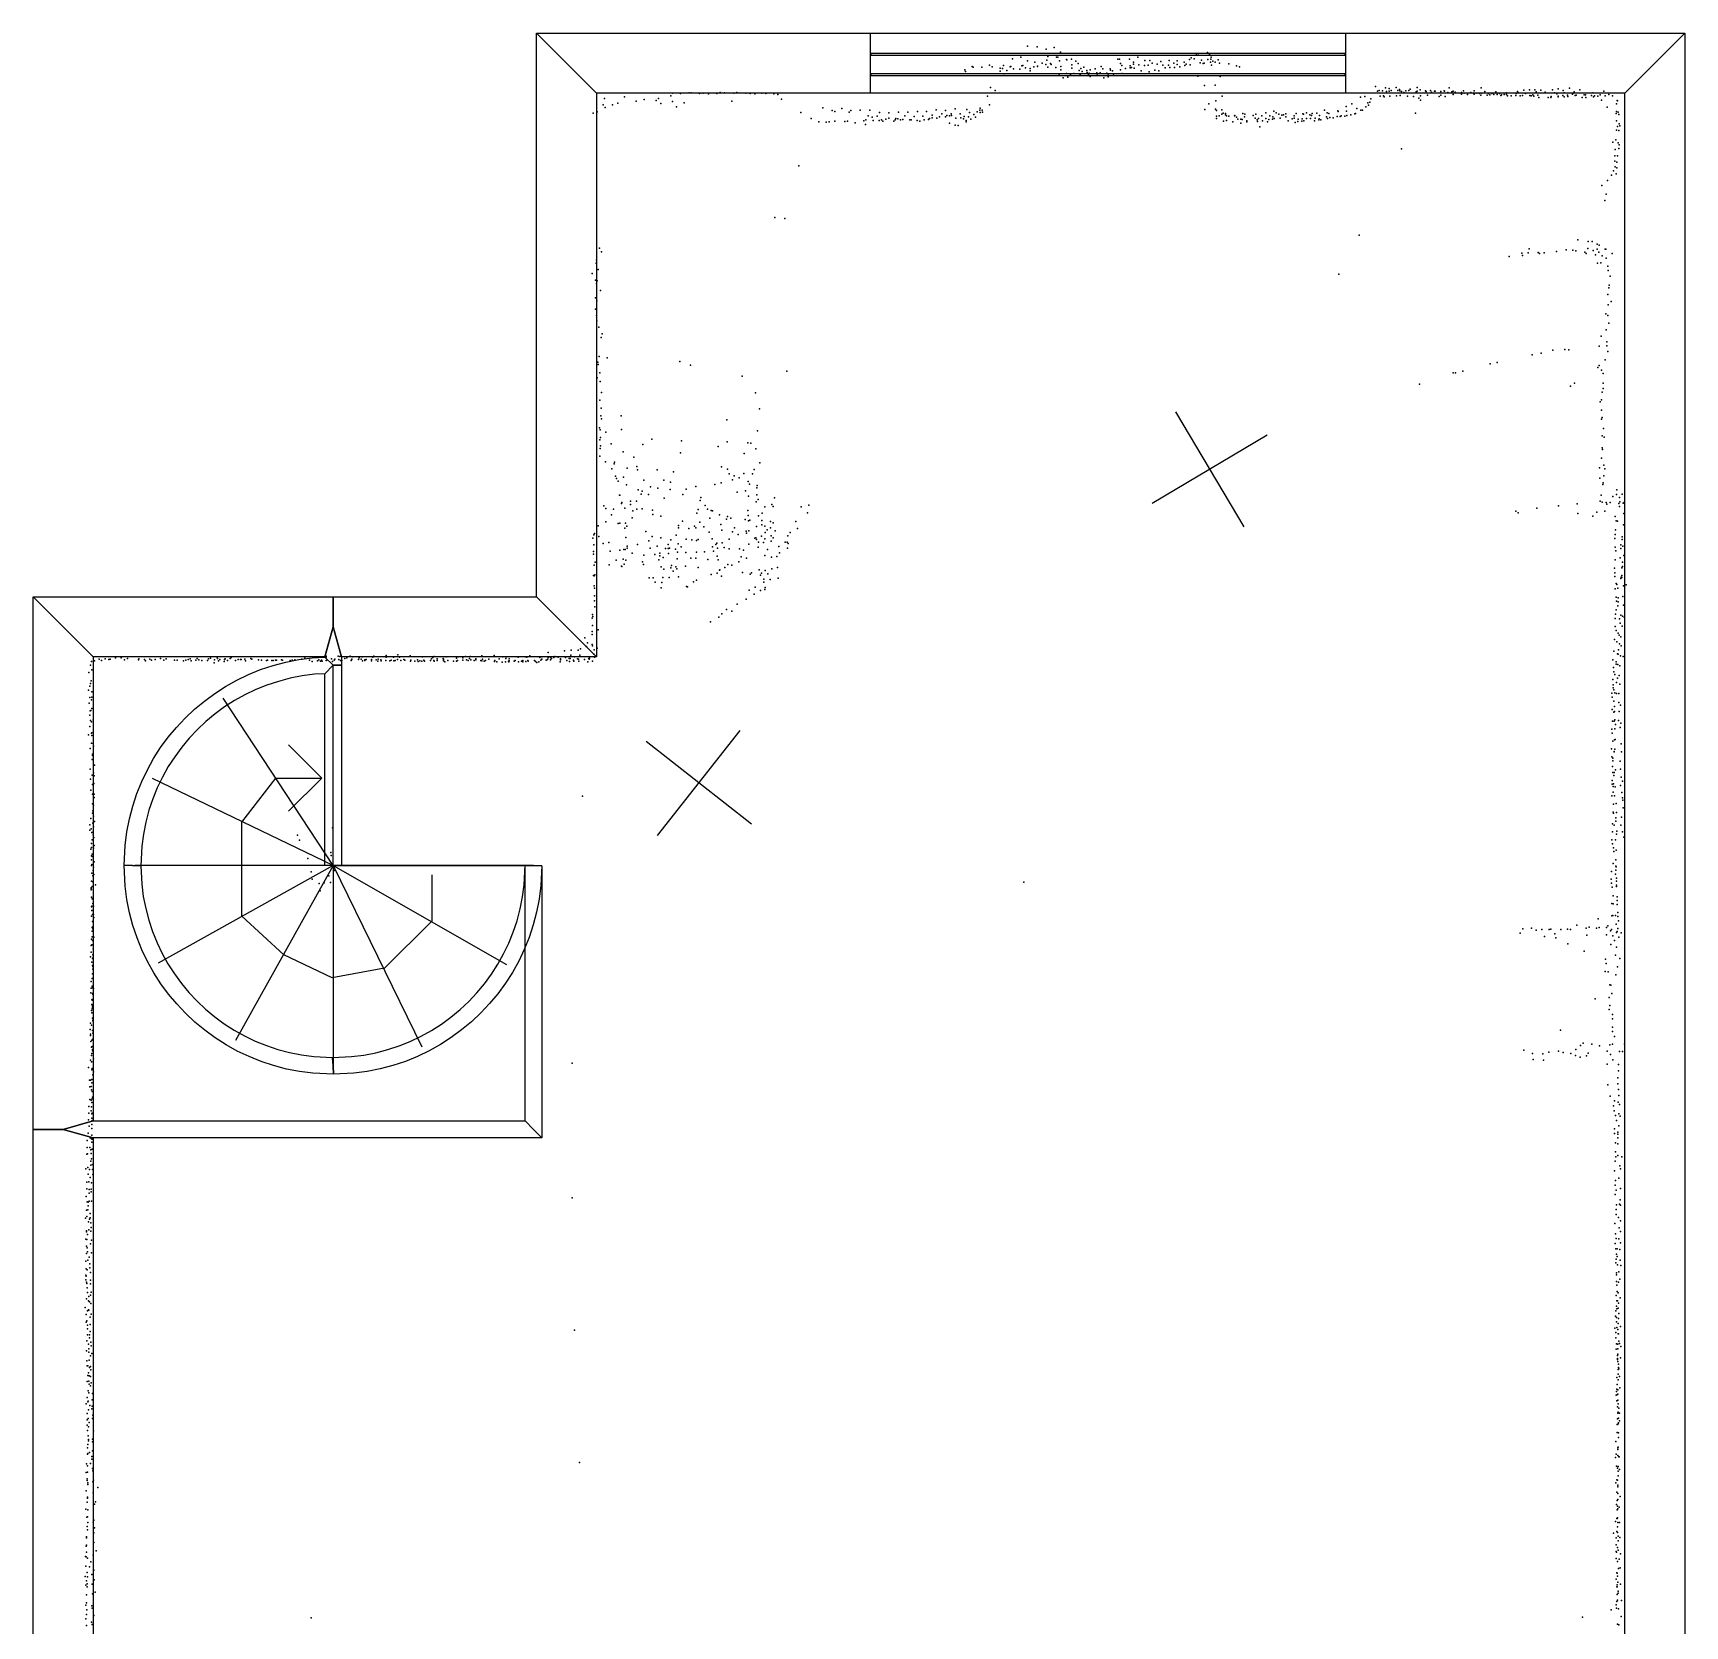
# Model space of a CAD drawing. Header units: millimetres. Extents: x 2474 to 15491, y -22850 to -4865.
# Drawn here: x 6874 to 11812, y -9627 to -4865 of the extents above; entities that cross this region are included whole.
import ezdxf

# ---------------------------------------------------------------- set-up
doc = ezdxf.new("R2010")
doc.units = ezdxf.units.MM
for name, color, linetype in [('P', 9, 'Continuous'), ('PANOS', 10, 'Continuous'), ('ROOMS', 1, 'Continuous'), ('STRUCTS', 4, 'Continuous'), ('WALLS', 3, 'Continuous'), ('WINDOWS', 6, 'Continuous')]:
    doc.layers.add(name, color=color, linetype=linetype)

# ---------------------------------------------------------------- blocks, each defined once
blk = doc.blocks.new('1-Standard_48')
for points in [[(-590, 42.9766), (589.999, 42.9766), (589.999, 32.9766), (-590, 32.9766), (-590, 42.9766)], [(-590.014, -44.0958), (589.985, -44.0958), (589.985, -54.0958), (-590.014, -54.0958), (-590.014, -44.0958)]]:
    blk.add_lwpolyline(points)

msp = doc.modelspace()

# ---------------------------------------------------------------- linework, layer by layer
at = {"layer": 'P'}
for p in [(9827, -4937), (9847, -4905), (9876, -4907), (9903, -4914), (9908, -4935), (9927, -4909), (9934, -4937), (9938, -4937), (9946, -4922), (10177, -4937), (10352, -4929), (10358, -4931), (10385, -4923), (10391, -4929), (10396, -4937), (9660, -4975), (9662, -4980), (9681, -4965), (9684, -4967), (9710, -4967), (9733, -4961), (9741, -4966), (9765, -4970), (9765, -4979), (9772, -4971), (9775, -4962), (9777, -4987), (9785, -4977), (9795, -4966), (9797, -4965), (9802, -4942), (9805, -4972), (9824, -4973), (9830, -4963), (9833, -4962), (9841, -4969), (9847, -4948), (9855, -4971), (9855, -4978), (9866, -4966), (9869, -4952), (9877, -4964), (9877, -4965), (9891, -4955), (9902, -4959), (9905, -4946), (9908, -4967), (9916, -4956), (9918, -4959), (9932, -4968), (9943, -4948), (9947, -4965), (9947, -4975), (9963, -4944), (9963, -4986), (9964, -4945), (9978, -4943), (9979, -4960), (9979, -4970), (9985, -4986), (9991, -4949), (9998, -4956), (10001, -4977), (10006, -4971), (10010, -4980), (10015, -4967), (10024, -4977), (10025, -4983), (10031, -4985), (10034, -4975), (10049, -4972), (10054, -4984), (10064, -4984), (10067, -4965), (10072, -4972), (10084, -4985), (10094, -4972), (10095, -4976), (10101, -4978), (10117, -4943), (10122, -4943), (10125, -4956), (10125, -4975), (10129, -4962), (10130, -4986), (10140, -4971), (10152, -4943), (10154, -4963), (10154, -4969), (10158, -4968), (10164, -4952), (10164, -4958), (10166, -4970), (10180, -4960), (10187, -4978), (10197, -4962), (10198, -4947), (10208, -4961), (10211, -4981), (10213, -4947), (10220, -4955), (10228, -4976), (10235, -4958), (10240, -4978), (10245, -4950), (10251, -4961), (10258, -4969), (10268, -4961), (10270, -4947), (10272, -4968), (10284, -4955), (10286, -4968), (10294, -4948), (10294, -4959), (10302, -4966), (10315, -4952), (10317, -4962), (10321, -4958), (10331, -4944), (10333, -4960), (10336, -4939), (10345, -4942), (10363, -4954), (10367, -4946), (10372, -4956), (10375, -4955), (10386, -4944), (10394, -4952), (10395, -4943), (10397, -4961), (10401, -4949), (10408, -4952), (10417, -4945), (10421, -4955), (10449, -4957), (10472, -4963), (10481, -4966), (9736, -5028), (9942, -4988), (9954, -4999), (9967, -4997), (9975, -4989), (10004, -4989), (10029, -4990), (10034, -4995), (10055, -4988), (10075, -4999), (10088, -4991), (10088, -4996), (10104, -4991), (10104, -4992), (10356, -4994), (10376, -5022), (10408, -5021), (10423, -4995), (10887, -5025), (10917, -5029), (10928, -5031), (10949, -5028), (10959, -5034), (10991, -5033), (11012, -5028), (11021, -5035), (11107, -5029), (11203, -5029), (11331, -5036), (11348, -5035), (11364, -5035), (11381, -5036), (11416, -5035), (11433, -5032), (11467, -5030), (11498, -5035), (8578, -5080), (8582, -5061), (8606, -5080), (8622, -5075), (8642, -5056), (8677, -5069), (8701, -5064), (8737, -5067), (8744, -5061), (8751, -5076), (8781, -5053), (8786, -5045), (8786, -5070), (8798, -5086), (8810, -5046), (8821, -5074), (8836, -5044), (8841, -5044), (8866, -5046), (8877, -5045), (8893, -5047), (8918, -5046), (8928, -5043), (8941, -5044), (8963, -5069), (8969, -5045), (8978, -5043), (9005, -5045), (9018, -5046), (9032, -5047), (9053, -5045), (9065, -5046), (9089, -5047), (9101, -5049), (9112, -5063), (9727, -5054), (9733, -5080), (9750, -5037), (10389, -5077), (10410, -5068), (10429, -5054), (10800, -5085), (10816, -5077), (10842, -5057), (10855, -5055), (10858, -5086), (10864, -5074), (10866, -5081), (10870, -5072), (10873, -5062), (10893, -5039), (10898, -5037), (10901, -5054), (10908, -5038), (10911, -5053), (10913, -5056), (10920, -5040), (10928, -5039), (10930, -5054), (10934, -5037), (10950, -5053), (10954, -5037), (10960, -5038), (10961, -5052), (10965, -5040), (10972, -5043), (10978, -5038), (10983, -5054), (10987, -5037), (11001, -5055), (11009, -5041), (11012, -5039), (11017, -5060), (11022, -5053), (11022, -5066), (11037, -5038), (11039, -5040), (11043, -5051), (11052, -5037), (11055, -5042), (11064, -5039), (11066, -5039), (11078, -5055), (11083, -5040), (11083, -5051), (11092, -5038), (11093, -5039), (11095, -5055), (11103, -5043), (11115, -5041), (11119, -5039), (11119, -5049), (11125, -5042), (11144, -5043), (11144, -5045), (11144, -5048), (11150, -5038), (11152, -5045), (11162, -5049), (11172, -5043), (11181, -5047), (11182, -5038), (11182, -5048), (11190, -5045), (11198, -5046), (11202, -5051), (11205, -5045), (11214, -5040), (11221, -5051), (11225, -5046), (11229, -5050), (11235, -5046), (11241, -5049), (11247, -5041), (11251, -5049), (11258, -5046), (11262, -5052), (11264, -5050), (11272, -5049), (11278, -5044), (11279, -5049), (11282, -5053), (11293, -5053), (11307, -5052), (11308, -5046), (11312, -5040), (11315, -5044), (11320, -5053), (11327, -5052), (11336, -5046), (11349, -5052), (11353, -5053), (11358, -5050), (11361, -5054), (11367, -5041), (11372, -5051), (11375, -5058), (11394, -5042), (11403, -5058), (11411, -5058), (11412, -5055), (11422, -5044), (11429, -5047), (11433, -5054), (11433, -5056), (11447, -5052), (11448, -5037), (11451, -5044), (11451, -5056), (11461, -5051), (11462, -5055), (11476, -5048), (11478, -5045), (11481, -5041), (11484, -5052), (11487, -5051), (11505, -5058), (11511, -5050), (11515, -5050), (11516, -5058), (11533, -5052), (11537, -5044), (11539, -5056), (11542, -5053), (11552, -5054), (11559, -5050), (11563, -5066), (11570, -5039), (11574, -5053), (11585, -5049), (11596, -5053), (11608, -5077), (11610, -5067), (11611, -5068), (8549, -5105), (8560, -5101), (8584, -5088), (9169, -5103), (9200, -5121), (9223, -5131), (9235, -5089), (9245, -5132), (9254, -5131), (9263, -5097), (9271, -5100), (9271, -5129), (9292, -5091), (9301, -5130), (9309, -5129), (9314, -5102), (9319, -5097), (9332, -5134), (9347, -5096), (9358, -5128), (9364, -5125), (9371, -5113), (9376, -5096), (9383, -5117), (9386, -5127), (9398, -5114), (9403, -5127), (9404, -5103), (9410, -5125), (9414, -5129), (9423, -5123), (9432, -5104), (9432, -5120), (9447, -5129), (9451, -5125), (9453, -5121), (9459, -5122), (9461, -5102), (9467, -5125), (9474, -5124), (9480, -5113), (9489, -5102), (9495, -5125), (9499, -5125), (9508, -5115), (9517, -5127), (9518, -5100), (9525, -5129), (9534, -5114), (9538, -5125), (9545, -5100), (9551, -5124), (9554, -5121), (9562, -5111), (9562, -5119), (9574, -5095), (9576, -5120), (9584, -5116), (9591, -5107), (9602, -5097), (9602, -5116), (9602, -5116), (9606, -5112), (9614, -5113), (9614, -5135), (9619, -5107), (9620, -5112), (9631, -5092), (9633, -5120), (9646, -5107), (9648, -5119), (9656, -5122), (9658, -5115), (9664, -5127), (9664, -5131), (9666, -5094), (9671, -5116), (9674, -5103), (9678, -5123), (9686, -5109), (9691, -5117), (9696, -5101), (9704, -5096), (9705, -5090), (9705, -5103), (9711, -5096), (9712, -5102), (10377, -5094), (10409, -5093), (10412, -5097), (10412, -5114), (10412, -5121), (10420, -5113), (10428, -5095), (10428, -5108), (10432, -5105), (10433, -5129), (10439, -5106), (10439, -5110), (10442, -5113), (10442, -5127), (10449, -5114), (10461, -5131), (10466, -5113), (10467, -5112), (10472, -5117), (10476, -5123), (10485, -5123), (10485, -5135), (10489, -5124), (10491, -5106), (10496, -5116), (10497, -5108), (10503, -5128), (10503, -5131), (10522, -5112), (10527, -5120), (10529, -5108), (10533, -5125), (10534, -5130), (10537, -5121), (10547, -5113), (10549, -5128), (10559, -5104), (10559, -5121), (10564, -5131), (10568, -5124), (10571, -5113), (10579, -5123), (10580, -5116), (10583, -5099), (10584, -5121), (10590, -5104), (10598, -5108), (10602, -5120), (10607, -5111), (10612, -5110), (10619, -5107), (10619, -5116), (10626, -5128), (10638, -5122), (10644, -5113), (10644, -5120), (10647, -5133), (10650, -5106), (10655, -5130), (10656, -5123), (10667, -5129), (10668, -5122), (10670, -5107), (10672, -5108), (10673, -5128), (10681, -5104), (10681, -5121), (10691, -5110), (10693, -5121), (10696, -5112), (10698, -5106), (10705, -5128), (10707, -5120), (10712, -5105), (10718, -5125), (10719, -5122), (10720, -5112), (10724, -5125), (10735, -5096), (10741, -5116), (10743, -5104), (10744, -5121), (10748, -5106), (10751, -5118), (10761, -5119), (10773, -5115), (10775, -5098), (10776, -5100), (10782, -5115), (10785, -5113), (10796, -5114), (10801, -5099), (10802, -5112), (10802, -5112), (10813, -5110), (10825, -5107), (10827, -5106), (10831, -5091), (10843, -5096), (10848, -5096), (11007, -5105), (11580, -5087), (11607, -5106), (11608, -5100), (11608, -5128), (11613, -5102), (11615, -5109), (9363, -5139), (9631, -5141), (9640, -5142), (10541, -5146), (11606, -5185), (11608, -5156), (11611, -5145), (11615, -5157), (11616, -5137), (11618, -5143), (10965, -5211), (11597, -5192), (11603, -5232), (11604, -5213), (11611, -5232), (11613, -5194), (11615, -5210), (11616, -5199), (9163, -5262), (11599, -5277), (11603, -5248), (11604, -5265), (11609, -5251), (11609, -5268), (11564, -5321), (11581, -5306), (11593, -5290), (11607, -5286), (11573, -5366), (11577, -5347), (9092, -5417), (9121, -5420), (10838, -5470), (8567, -5508), (8573, -5519), (11325, -5523), (11327, -5530), (11344, -5522), (11347, -5510), (11373, -5521), (11377, -5524), (11391, -5522), (11428, -5518), (11457, -5513), (11477, -5514), (11486, -5516), (11492, -5483), (11513, -5520), (11517, -5524), (11522, -5509), (11523, -5488), (11535, -5488), (11538, -5515), (11545, -5528), (11550, -5496), (11550, -5511), (11555, -5520), (11556, -5499), (11574, -5511), (11576, -5511), (11595, -5524), (8557, -5553), (8558, -5544), (8563, -5572), (11287, -5533), (11551, -5553), (11561, -5552), (11565, -5531), (11577, -5538), (11582, -5562), (11583, -5575), (8546, -5584), (8556, -5604), (8558, -5614), (8560, -5606), (10778, -5586), (11585, -5627), (11586, -5619), (11589, -5592), (8556, -5657), (8559, -5666), (8570, -5635), (11582, -5647), (11583, -5678), (11592, -5668), (8556, -5691), (8558, -5710), (8559, -5726), (11576, -5705), (11582, -5710), (8565, -5745), (8572, -5775), (8575, -5764), (11562, -5771), (11577, -5753), (11585, -5733), (11356, -5827), (11382, -5822), (11417, -5813), (11453, -5811), (11465, -5812), (11556, -5801), (11579, -5788), (11579, -5800), (11582, -5817), (8562, -5849), (8563, -5856), (8566, -5832), (8590, -5836), (8808, -5847), (8839, -5858), (9127, -5876), (11148, -5876), (11230, -5854), (11251, -5850), (11552, -5865), (11556, -5859), (11563, -5873), (11574, -5842), (8560, -5896), (8568, -5881), (8569, -5907), (8994, -5891), (11019, -5915), (11119, -5881), (11126, -5881), (11470, -5921), (11482, -5912), (11568, -5883), (11568, -5912), (8568, -5963), (8573, -5940), (9034, -5941), (11559, -5968), (11563, -5962), (11565, -5939), (11568, -5928), (8571, -6010), (8572, -5987), (8573, -6019), (8632, -6010), (8948, -6022), (9046, -5989), (11563, -5993), (11563, -6020), (11565, -6015), (8567, -6045), (8569, -6051), (8586, -6058), (8633, -6050), (9040, -6054), (11565, -6069), (11569, -6047), (11571, -6073), (8568, -6081), (8569, -6107), (8570, -6074), (8570, -6099), (8602, -6093), (8638, -6117), (8697, -6095), (8724, -6079), (8810, -6120), (8813, -6084), (8922, -6101), (8949, -6087), (9000, -6122), (9011, -6090), (9020, -6091), (9035, -6108), (11565, -6105), (11566, -6110), (8568, -6130), (8585, -6147), (8604, -6168), (8611, -6153), (8612, -6148), (8650, -6166), (8670, -6133), (8679, -6161), (8681, -6171), (8740, -6171), (8932, -6162), (8950, -6169), (9030, -6170), (9047, -6150), (11557, -6165), (11563, -6136), (11570, -6157), (11573, -6168), (8615, -6190), (8618, -6197), (8623, -6205), (8639, -6193), (8648, -6216), (8700, -6202), (8720, -6222), (8760, -6202), (8780, -6208), (8789, -6177), (8855, -6221), (8912, -6215), (8931, -6210), (8955, -6183), (8965, -6201), (8970, -6189), (8985, -6195), (8999, -6182), (9012, -6206), (9016, -6214), (9025, -6183), (9039, -6218), (11558, -6196), (11567, -6215), (11568, -6210), (11570, -6189), (8627, -6247), (8628, -6247), (8634, -6269), (8660, -6265), (8678, -6265), (8683, -6231), (8692, -6244), (8695, -6235), (8714, -6245), (8742, -6226), (8761, -6256), (8779, -6230), (8817, -6245), (8827, -6229), (8868, -6263), (8870, -6254), (8979, -6238), (9004, -6234), (9013, -6250), (9036, -6267), (9038, -6225), (9038, -6246), (9042, -6260), (9091, -6255), (11559, -6265), (11562, -6247), (11565, -6268), (11577, -6269), (11589, -6269), (11597, -6251), (11608, -6245), (11609, -6231), (11617, -6254), (11618, -6267), (11625, -6244), (11628, -6271), (11631, -6269), (8580, -6279), (8586, -6287), (8603, -6306), (8609, -6289), (8633, -6272), (8643, -6286), (8660, -6275), (8665, -6314), (8667, -6294), (8679, -6289), (8695, -6288), (8726, -6292), (8727, -6305), (8751, -6310), (8858, -6301), (8862, -6290), (8883, -6278), (8890, -6289), (8897, -6315), (8901, -6293), (8905, -6294), (8926, -6306), (8947, -6318), (8950, -6311), (8960, -6315), (9003, -6319), (9011, -6293), (9012, -6308), (9043, -6309), (9054, -6301), (9062, -6282), (9083, -6275), (9087, -6281), (9170, -6282), (9189, -6300), (9193, -6277), (11307, -6295), (11314, -6300), (11369, -6286), (11434, -6279), (11490, -6273), (11492, -6302), (11537, -6310), (11549, -6298), (11573, -6295), (11579, -6274), (11604, -6311), (11615, -6272), (11617, -6281), (11630, -6302), (8551, -6365), (8553, -6361), (8563, -6338), (8565, -6370), (8586, -6326), (8623, -6331), (8628, -6330), (8643, -6345), (8645, -6330), (8649, -6339), (8706, -6355), (8725, -6370), (8797, -6366), (8804, -6337), (8804, -6344), (8816, -6324), (8835, -6346), (8851, -6339), (8855, -6344), (8867, -6327), (8879, -6341), (8895, -6357), (8930, -6334), (8933, -6351), (8965, -6356), (8971, -6344), (8982, -6364), (9006, -6354), (9007, -6360), (9013, -6323), (9014, -6353), (9017, -6321), (9037, -6340), (9052, -6369), (9053, -6322), (9053, -6335), (9062, -6339), (9063, -6358), (9069, -6350), (9079, -6325), (9079, -6344), (9081, -6368), (9087, -6329), (9093, -6353), (9130, -6368), (9137, -6358), (9154, -6325), (9159, -6346), (11604, -6364), (11605, -6350), (11607, -6323), (11611, -6324), (11629, -6335), (8548, -6375), (8550, -6415), (8551, -6395), (8578, -6391), (8595, -6388), (8599, -6414), (8628, -6411), (8640, -6409), (8644, -6409), (8646, -6373), (8646, -6373), (8650, -6399), (8650, -6405), (8681, -6394), (8715, -6383), (8719, -6405), (8740, -6399), (8751, -6374), (8765, -6406), (8773, -6394), (8773, -6406), (8777, -6405), (8781, -6380), (8795, -6408), (8801, -6417), (8803, -6392), (8812, -6401), (8826, -6418), (8827, -6378), (8843, -6380), (8857, -6382), (8857, -6417), (8862, -6379), (8881, -6416), (8904, -6377), (8905, -6401), (8908, -6414), (8915, -6394), (8918, -6390), (8920, -6405), (8934, -6389), (8940, -6403), (8955, -6378), (8955, -6407), (8986, -6407), (8998, -6411), (9014, -6393), (9032, -6375), (9035, -6374), (9037, -6379), (9042, -6402), (9043, -6387), (9058, -6388), (9062, -6377), (9070, -6409), (9081, -6384), (9087, -6374), (9104, -6400), (9106, -6419), (9122, -6387), (9128, -6387), (9129, -6405), (9131, -6391), (11603, -6376), (11604, -6402), (11606, -6413), (11621, -6395), (11621, -6406), (11625, -6371), (11625, -6379), (11627, -6399), (8550, -6423), (8552, -6456), (8555, -6447), (8596, -6455), (8617, -6441), (8633, -6459), (8634, -6460), (8638, -6438), (8641, -6453), (8646, -6441), (8665, -6420), (8696, -6446), (8699, -6454), (8700, -6426), (8733, -6424), (8745, -6440), (8748, -6420), (8748, -6428), (8752, -6461), (8758, -6433), (8760, -6468), (8774, -6421), (8781, -6464), (8783, -6457), (8796, -6461), (8799, -6467), (8800, -6437), (8825, -6459), (8840, -6435), (8855, -6435), (8862, -6463), (8891, -6439), (8919, -6429), (8922, -6440), (8942, -6463), (8951, -6454), (8963, -6456), (8984, -6446), (8991, -6431), (9007, -6435), (9062, -6427), (9082, -6432), (9083, -6467), (9098, -6430), (9100, -6463), (11602, -6465), (11604, -6440), (11619, -6434), (11624, -6464), (11626, -6447), (11626, -6460), (11630, -6427), (8550, -6487), (8552, -6488), (8552, -6518), (8554, -6485), (8716, -6494), (8728, -6494), (8734, -6507), (8754, -6508), (8757, -6493), (8776, -6493), (8788, -6474), (8804, -6491), (8848, -6506), (8857, -6501), (8901, -6484), (8919, -6480), (8926, -6471), (8927, -6470), (8932, -6489), (8995, -6478), (9018, -6483), (9022, -6479), (9045, -6470), (9049, -6486), (9052, -6480), (9059, -6498), (9059, -6507), (9063, -6472), (9071, -6482), (9078, -6499), (9102, -6495), (11603, -6479), (11603, -6490), (11607, -6511), (11609, -6514), (11621, -6496), (11622, -6492), (11624, -6487), (11624, -6493), (11629, -6518), (11637, -6515), (8553, -6525), (8553, -6548), (8553, -6563), (8752, -6524), (8828, -6520), (8831, -6521), (9006, -6558), (9015, -6531), (9030, -6543), (9033, -6522), (9049, -6532), (9062, -6529), (9063, -6523), (11604, -6527), (11607, -6552), (11608, -6564), (11612, -6525), (11613, -6554), (11613, -6566), (11627, -6550), (8546, -6614), (8547, -6603), (8548, -6609), (8554, -6581), (8924, -6611), (8933, -6601), (8947, -6589), (8963, -6593), (8979, -6573), (11604, -6615), (11605, -6602), (11607, -6590), (11612, -6578), (11617, -6616), (11621, -6605), (11626, -6608), (11629, -6576), (11631, -6611), (8546, -6654), (8546, -6663), (8547, -6636), (8563, -6649), (8899, -6625), (11604, -6639), (11607, -6651), (11613, -6659), (11616, -6665), (11619, -6629), (11625, -6638), (8463, -6712), (8483, -6710), (8504, -6710), (8511, -6706), (8524, -6673), (8528, -6699), (8529, -6699), (8532, -6688), (8546, -6693), (8547, -6697), (8552, -6709), (8560, -6704), (11600, -6713), (11602, -6678), (11609, -6685), (11614, -6709), (11617, -6691), (11621, -6670), (11622, -6697), (7046, -6755), (7049, -6744), (7058, -6742), (7072, -6737), (7079, -6741), (7090, -6736), (7101, -6738), (7105, -6737), (7121, -6733), (7138, -6733), (7148, -6739), (7156, -6735), (7189, -6739), (7190, -6736), (7207, -6738), (7210, -6742), (7223, -6737), (7228, -6740), (7239, -6738), (7255, -6735), (7265, -6740), (7272, -6736), (7297, -6740), (7305, -6740), (7324, -6742), (7331, -6740), (7338, -6738), (7344, -6736), (7347, -6742), (7361, -6740), (7365, -6735), (7370, -6739), (7379, -6741), (7396, -6741), (7399, -6736), (7405, -6734), (7416, -6748), (7417, -6739), (7425, -6731), (7426, -6735), (7429, -6742), (7432, -6738), (7445, -6744), (7446, -6738), (7448, -6736), (7455, -6741), (7463, -6735), (7466, -6732), (7479, -6741), (7487, -6738), (7494, -6738), (7496, -6738), (7507, -6737), (7509, -6742), (7525, -6735), (7528, -6737), (7548, -6739), (7557, -6740), (7572, -6741), (7575, -6740), (7588, -6741), (7592, -6741), (7599, -6740), (7602, -6740), (7617, -6739), (7620, -6740), (7643, -6741), (7649, -6740), (7657, -6739), (7678, -6737), (7687, -6734), (7701, -6740), (7709, -6744), (7724, -6742), (7728, -6739), (7733, -6743), (7736, -6740), (7738, -6743), (7750, -6728), (7750, -6731), (7750, -6741), (7753, -6739), (7766, -6736), (7769, -6744), (7774, -6740), (7776, -6737), (7786, -6728), (7788, -6738), (7791, -6729), (7793, -6741), (7797, -6741), (7806, -6735), (7812, -6733), (7822, -6728), (7825, -6741), (7826, -6739), (7827, -6737), (7830, -6730), (7847, -6738), (7849, -6733), (7855, -6737), (7858, -6730), (7859, -6742), (7866, -6739), (7866, -6741), (7870, -6738), (7886, -6738), (7886, -6742), (7890, -6731), (7893, -6728), (7900, -6739), (7905, -6743), (7906, -6737), (7914, -6739), (7915, -6742), (7929, -6741), (7930, -6726), (7930, -6731), (7941, -6742), (7945, -6740), (7952, -6731), (7953, -6742), (7957, -6741), (7964, -6738), (7965, -6724), (7970, -6731), (7974, -6741), (7983, -6738), (7986, -6740), (8001, -6727), (8002, -6743), (8003, -6740), (8015, -6743), (8023, -6739), (8025, -6744), (8030, -6742), (8036, -6743), (8038, -6730), (8042, -6740), (8044, -6743), (8062, -6741), (8065, -6736), (8069, -6732), (8072, -6741), (8073, -6729), (8073, -6743), (8082, -6736), (8082, -6741), (8100, -6735), (8101, -6737), (8101, -6740), (8101, -6742), (8105, -6745), (8109, -6730), (8114, -6741), (8131, -6743), (8140, -6734), (8140, -6743), (8143, -6741), (8145, -6730), (8159, -6733), (8159, -6740), (8167, -6729), (8170, -6739), (8175, -6741), (8179, -6735), (8181, -6729), (8183, -6739), (8193, -6741), (8198, -6736), (8198, -6739), (8213, -6741), (8216, -6727), (8216, -6742), (8218, -6737), (8223, -6743), (8227, -6741), (8237, -6737), (8253, -6726), (8254, -6744), (8255, -6741), (8261, -6745), (8268, -6736), (8276, -6746), (8278, -6730), (8286, -6745), (8287, -6735), (8288, -6730), (8295, -6743), (8296, -6745), (8297, -6736), (8297, -6742), (8312, -6743), (8315, -6741), (8324, -6731), (8325, -6745), (8334, -6743), (8338, -6741), (8338, -6745), (8345, -6730), (8347, -6744), (8350, -6731), (8353, -6741), (8354, -6743), (8359, -6727), (8373, -6741), (8376, -6744), (8380, -6747), (8386, -6745), (8389, -6732), (8392, -6740), (8395, -6730), (8395, -6737), (8408, -6740), (8412, -6738), (8414, -6717), (8414, -6733), (8421, -6732), (8421, -6739), (8424, -6735), (8431, -6732), (8434, -6729), (8444, -6731), (8450, -6745), (8451, -6736), (8451, -6739), (8466, -6732), (8470, -6741), (8477, -6735), (8478, -6744), (8480, -6735), (8482, -6725), (8490, -6740), (8491, -6743), (8493, -6730), (8502, -6736), (8505, -6737), (8506, -6743), (8509, -6725), (8523, -6738), (8533, -6745), (8536, -6735), (8537, -6737), (8538, -6734), (8547, -6743), (8551, -6722), (8553, -6731), (11597, -6739), (11599, -6762), (11607, -6745), (11607, -6752), (11611, -6721), (11612, -6753), (11613, -6722), (11618, -6757), (11620, -6727), (11628, -6729), (7041, -6777), (7046, -6810), (7048, -6802), (7050, -6769), (11597, -6798), (11598, -6814), (11600, -6775), (11603, -6783), (11608, -6807), (11611, -6794), (11616, -6786), (11618, -6812), (7040, -6830), (7044, -6818), (7044, -6852), (7049, -6859), (7050, -6835), (7050, -6851), (11594, -6839), (11595, -6851), (11598, -6823), (11600, -6829), (11600, -6863), (11603, -6838), (11608, -6840), (11615, -6840), (7042, -6869), (7044, -6904), (7045, -6891), (7047, -6890), (7050, -6884), (11595, -6887), (11600, -6895), (11602, -6878), (11602, -6893), (11615, -6867), (11616, -6893), (11620, -6874), (7044, -6938), (7046, -6920), (7049, -6924), (7049, -6958), (7050, -6957), (7054, -6918), (11594, -6946), (11595, -6958), (11596, -6922), (11601, -6922), (11603, -6918), (11603, -6945), (11605, -6932), (11614, -6920), (11619, -6941), (11621, -6928), (7040, -6963), (7045, -7004), (7049, -6988), (7050, -6965), (7054, -6989), (7055, -6997), (11593, -7005), (11597, -6982), (11602, -6978), (11603, -7006), (11604, -6977), (11622, -6990), (7051, -7037), (7052, -7021), (7052, -7025), (7058, -7054), (11594, -7029), (11596, -7058), (11597, -7033), (11597, -7041), (11601, -7013), (11601, -7014), (11619, -7042), (11623, -7014), (7045, -7066), (7046, -7096), (7051, -7084), (7055, -7077), (7056, -7109), (7057, -7086), (11595, -7100), (11595, -7111), (11597, -7076), (11599, -7110), (11600, -7085), (11601, -7076), (11605, -7068), (11620, -7066), (11622, -7090), (11626, -7102), (7047, -7129), (7052, -7112), (7052, -7141), (7057, -7141), (7057, -7150), (8517, -7147), (11594, -7146), (11598, -7118), (11598, -7135), (11602, -7146), (11604, -7119), (11620, -7115), (11624, -7136), (11626, -7151), (11627, -7158), (7052, -7169), (7052, -7197), (7053, -7190), (7055, -7173), (7055, -7206), (11598, -7194), (11599, -7170), (11599, -7197), (11607, -7168), (11608, -7195), (11623, -7209), (11628, -7181), (7044, -7232), (7044, -7248), (7047, -7213), (7048, -7244), (7050, -7255), (7053, -7227), (7053, -7254), (7055, -7238), (7058, -7222), (7769, -7241), (11596, -7229), (11596, -7253), (11601, -7233), (11606, -7211), (11606, -7221), (11609, -7251), (11621, -7233), (11626, -7253), (7047, -7305), (7049, -7288), (7049, -7300), (7051, -7277), (7054, -7262), (7055, -7302), (7056, -7270), (7057, -7294), (7665, -7263), (7671, -7278), (11594, -7277), (11596, -7289), (11599, -7301), (11605, -7277), (11607, -7308), (11608, -7260), (11630, -7269), (7049, -7325), (7049, -7337), (7049, -7354), (7050, -7351), (7051, -7320), (7051, -7327), (7053, -7327), (7057, -7343), (7696, -7333), (7764, -7315), (7765, -7324), (11598, -7348), (11600, -7312), (11606, -7337), (11606, -7356), (7049, -7401), (7050, -7377), (7053, -7385), (7053, -7403), (7054, -7369), (7055, -7359), (7056, -7381), (7706, -7373), (7709, -7395), (7744, -7406), (7758, -7385), (7763, -7405), (7774, -7369), (9836, -7404), (11592, -7395), (11593, -7372), (11593, -7407), (11605, -7380), (11606, -7368), (11607, -7358), (11608, -7392), (11608, -7401), (7048, -7421), (7048, -7423), (7048, -7427), (7049, -7448), (7051, -7417), (7051, -7453), (7054, -7426), (7054, -7451), (7061, -7412), (7729, -7408), (7732, -7429), (11595, -7419), (11598, -7444), (11608, -7413), (11608, -7417), (11610, -7447), (7049, -7477), (7049, -7505), (7050, -7475), (7050, -7488), (7052, -7500), (7053, -7467), (7055, -7475), (7055, -7500), (11594, -7467), (11594, -7504), (11597, -7503), (11598, -7468), (11605, -7503), (11610, -7458), (11610, -7470), (11612, -7494), (11612, -7506), (7051, -7539), (7051, -7550), (7052, -7521), (7053, -7537), (7053, -7543), (7056, -7509), (11328, -7543), (11354, -7541), (11367, -7547), (11384, -7545), (11406, -7545), (11411, -7544), (11441, -7545), (11461, -7544), (11470, -7545), (11489, -7532), (11517, -7541), (11526, -7538), (11548, -7541), (11553, -7513), (11556, -7539), (11578, -7539), (11582, -7534), (11590, -7549), (11593, -7545), (11607, -7529), (11608, -7554), (11610, -7551), (11612, -7542), (11614, -7519), (11622, -7555), (7048, -7593), (7049, -7574), (7050, -7591), (7051, -7567), (7052, -7578), (7053, -7591), (7054, -7603), (7056, -7568), (11320, -7556), (11392, -7566), (11423, -7558), (11426, -7570), (11462, -7588), (11519, -7562), (11578, -7561), (11591, -7590), (11597, -7564), (11602, -7578), (11608, -7598), (11615, -7568), (7046, -7627), (7048, -7613), (7050, -7643), (7052, -7632), (7052, -7653), (7053, -7621), (7054, -7629), (11511, -7610), (11575, -7634), (11577, -7647), (11605, -7622), (11618, -7632), (7048, -7701), (7051, -7692), (7052, -7678), (7053, -7656), (7053, -7664), (7053, -7678), (11574, -7671), (11583, -7672), (11606, -7681), (11611, -7657), (7047, -7734), (7048, -7720), (7051, -7714), (7051, -7719), (7052, -7736), (7053, -7739), (7055, -7721), (11544, -7752), (11586, -7748), (11588, -7710), (11591, -7711), (11594, -7736), (7049, -7787), (7050, -7755), (7050, -7769), (7050, -7794), (7051, -7754), (7051, -7782), (7052, -7756), (7052, -7773), (7052, -7777), (11586, -7784), (11588, -7772), (11596, -7799), (7045, -7844), (7046, -7825), (7049, -7831), (7052, -7810), (7052, -7847), (7053, -7816), (7053, -7818), (11440, -7846), (11596, -7812), (11596, -7837), (11596, -7850), (7046, -7858), (7046, -7862), (7047, -7880), (7049, -7897), (7050, -7876), (7051, -7895), (7053, -7855), (7053, -7873), (11500, -7892), (11508, -7885), (11534, -7888), (11557, -7893), (11588, -7890), (11596, -7888), (11602, -7865), (11632, -7888), (7046, -7936), (7049, -7922), (7049, -7941), (7050, -7916), (7052, -7904), (7052, -7908), (7054, -7941), (7055, -7932), (8486, -7945), (11331, -7906), (11357, -7916), (11359, -7934), (11387, -7917), (11389, -7936), (11405, -7912), (11434, -7909), (11448, -7913), (11471, -7916), (11485, -7922), (11486, -7904), (11499, -7927), (11518, -7923), (11523, -7915), (11580, -7909), (11580, -7948), (11590, -7919), (11597, -7935), (11614, -7949), (11617, -7910), (11626, -7910), (7040, -7958), (7043, -7995), (7046, -7995), (7050, -7965), (7050, -7993), (7051, -7961), (7053, -7980), (7055, -7971), (11612, -7988), (11614, -7968), (7044, -8015), (7048, -8014), (7049, -8024), (7050, -8003), (7051, -8029), (7052, -8046), (11582, -8009), (11589, -8043), (11612, -8006), (11614, -8023), (11615, -8041), (7041, -8074), (7041, -8094), (7044, -8053), (7048, -8055), (7048, -8087), (7049, -8075), (7050, -8062), (7050, -8096), (7051, -8051), (7051, -8094), (11599, -8072), (11601, -8087), (11602, -8057), (11613, -8061), (11615, -8096), (11617, -8068), (7040, -8114), (7042, -8133), (7050, -8109), (7050, -8128), (7050, -8140), (7051, -8116), (11602, -8141), (11605, -8101), (11608, -8116), (11615, -8132), (11619, -8103), (7036, -8176), (7036, -8197), (7039, -8154), (7044, -8197), (7045, -8168), (7049, -8171), (7050, -8160), (7050, -8181), (7051, -8172), (11602, -8155), (11605, -8183), (11612, -8151), (11612, -8157), (11612, -8168), (11612, -8186), (7035, -8217), (7037, -8216), (7047, -8204), (7047, -8238), (7048, -8215), (7049, -8231), (7051, -8202), (11604, -8238), (11605, -8210), (11606, -8225), (11612, -8221), (11624, -8225), (7032, -8261), (7038, -8257), (7039, -8276), (7043, -8263), (7045, -8286), (7047, -8250), (7052, -8248), (7052, -8263), (7053, -8277), (11602, -8266), (11605, -8295), (11615, -8288), (11618, -8252), (11620, -8261), (7033, -8343), (7035, -8300), (7035, -8320), (7041, -8299), (7042, -8322), (7042, -8333), (7048, -8321), (7048, -8329), (7049, -8302), (11604, -8309), (11604, -8337), (11607, -8324), (11620, -8319), (7034, -8384), (7036, -8359), (7038, -8383), (7039, -8360), (7039, -8371), (7042, -8357), (7045, -8394), (7049, -8357), (8486, -8347), (11607, -8382), (11608, -8368), (11617, -8366), (11619, -8353), (11620, -8369), (7031, -8408), (7035, -8403), (7040, -8419), (7041, -8443), (7043, -8411), (7045, -8407), (7047, -8422), (7048, -8436), (11603, -8424), (11607, -8397), (11614, -8406), (11616, -8437), (11620, -8416), (7032, -8471), (7034, -8446), (7034, -8449), (7034, -8492), (7035, -8472), (7037, -8457), (7046, -8485), (7047, -8447), (7049, -8474), (11604, -8484), (11605, -8455), (11607, -8469), (11615, -8470), (11620, -8448), (11620, -8482), (7032, -8537), (7034, -8514), (7036, -8497), (7037, -8509), (7038, -8534), (7042, -8525), (7049, -8512), (11606, -8500), (11606, -8542), (11607, -8531), (11608, -8516), (11610, -8500), (11610, -8523), (11618, -8502), (11619, -8534), (7032, -8578), (7032, -8592), (7033, -8559), (7033, -8581), (7036, -8562), (7044, -8544), (7044, -8556), (7046, -8570), (11608, -8571), (11608, -8577), (11611, -8547), (11615, -8568), (11618, -8590), (11621, -8549), (7034, -8599), (7035, -8603), (7036, -8616), (7037, -8630), (7046, -8593), (7046, -8604), (7046, -8638), (7048, -8629), (11607, -8639), (11608, -8597), (11609, -8608), (11610, -8627), (11613, -8631), (11614, -8599), (7030, -8675), (7034, -8649), (7037, -8685), (7040, -8655), (7040, -8682), (7041, -8642), (7041, -8683), (7043, -8658), (7047, -8663), (11606, -8685), (11608, -8671), (11609, -8655), (11609, -8679), (11611, -8655), (11613, -8677), (11614, -8662), (11619, -8646), (7033, -8696), (7033, -8719), (7035, -8715), (7037, -8728), (7037, -8739), (7045, -8704), (7045, -8726), (7048, -8695), (11603, -8737), (11605, -8701), (11608, -8705), (11608, -8718), (11609, -8735), (11613, -8723), (11614, -8708), (11615, -8693), (11620, -8732), (7035, -8775), (7037, -8757), (7040, -8785), (7043, -8757), (7043, -8766), (7045, -8747), (7047, -8779), (8493, -8743), (11606, -8750), (11606, -8766), (11608, -8784), (11612, -8741), (11612, -8785), (11613, -8754), (11614, -8754), (11615, -8776), (11617, -8783), (7034, -8805), (7035, -8834), (7041, -8799), (7041, -8809), (7042, -8832), (7046, -8820), (7048, -8790), (7050, -8813), (11607, -8800), (11611, -8819), (11611, -8827), (11611, -8830), (11612, -8799), (11612, -8815), (11612, -8836), (11620, -8825), (11621, -8792), (7036, -8849), (7038, -8849), (7038, -8878), (7040, -8870), (7042, -8879), (7043, -8854), (7046, -8851), (7046, -8881), (7047, -8861), (11609, -8884), (11613, -8860), (11613, -8874), (11614, -8844), (11614, -8854), (11615, -8858), (11617, -8881), (7036, -8896), (7039, -8924), (7041, -8895), (7041, -8930), (7042, -8904), (7046, -8909), (7048, -8900), (7052, -8932), (11607, -8937), (11608, -8926), (11609, -8919), (11609, -8936), (11610, -8905), (11612, -8921), (11612, -8934), (11613, -8891), (11618, -8915), (7033, -8963), (7036, -8944), (7038, -8957), (7039, -8955), (7040, -8981), (7044, -8968), (7050, -8978), (7051, -8951), (7051, -8970), (11609, -8954), (11611, -8972), (11612, -8952), (11613, -8963), (11615, -8976), (7036, -8992), (7036, -9011), (7036, -9027), (7039, -9007), (7040, -9032), (7042, -9019), (7052, -9007), (7053, -8997), (11610, -9025), (11611, -9008), (11612, -8991), (11613, -8988), (11613, -9023), (11614, -9006), (11614, -9020), (11617, -8991), (11617, -9014), (7037, -9043), (7038, -9085), (7039, -9059), (7039, -9059), (7040, -9070), (7040, -9074), (7052, -9069), (7052, -9077), (7055, -9044), (11606, -9076), (11610, -9049), (11614, -9050), (11614, -9064), (7037, -9095), (7037, -9113), (7038, -9111), (7043, -9108), (7050, -9120), (7050, -9128), (7052, -9103), (11605, -9123), (11607, -9113), (11612, -9095), (11612, -9100), (11612, -9117), (11613, -9093), (11615, -9121), (11616, -9121), (7033, -9168), (7034, -9142), (7037, -9148), (7037, -9167), (7046, -9141), (7052, -9156), (7053, -9163), (8508, -9138), (11608, -9149), (11611, -9155), (11613, -9150), (11613, -9164), (11613, -9178), (11617, -9159), (7033, -9223), (7036, -9187), (7036, -9192), (7038, -9199), (7038, -9204), (7053, -9196), (7054, -9229), (7055, -9191), (7068, -9213), (11606, -9199), (11609, -9190), (11609, -9227), (11611, -9191), (11612, -9206), (11612, -9211), (11612, -9231), (7032, -9278), (7036, -9257), (7037, -9242), (7037, -9245), (7038, -9280), (7058, -9263), (7061, -9256), (11608, -9264), (11610, -9252), (11610, -9280), (11611, -9269), (11612, -9249), (11612, -9249), (11612, -9277), (11616, -9272), (11619, -9240), (7035, -9302), (7036, -9330), (7037, -9301), (7038, -9318), (7054, -9317), (7056, -9311), (11605, -9315), (11609, -9306), (11610, -9306), (11611, -9304), (11611, -9331), (11612, -9318), (11617, -9318), (7034, -9361), (7034, -9364), (7037, -9340), (7056, -9349), (7056, -9378), (7058, -9334), (11599, -9350), (11607, -9364), (11609, -9345), (11611, -9348), (11613, -9359), (11613, -9373), (11618, -9363), (7031, -9419), (7033, -9388), (7033, -9420), (7034, -9385), (7034, -9406), (7037, -9424), (7054, -9415), (7063, -9402), (11607, -9384), (11607, -9404), (11607, -9425), (11608, -9406), (11611, -9392), (11613, -9400), (11616, -9427), (11620, -9411), (7030, -9479), (7032, -9448), (7036, -9467), (7037, -9480), (7043, -9450), (7047, -9435), (7050, -9473), (7056, -9460), (11609, -9468), (11610, -9469), (11611, -9434), (11611, -9478), (11614, -9455), (11619, -9453), (7032, -9505), (7034, -9492), (7036, -9501), (7036, -9510), (7051, -9502), (7057, -9489), (7060, -9526), (11607, -9487), (11609, -9510), (11610, -9504), (11610, -9510), (11612, -9496), (11613, -9523), (11613, -9529), (11620, -9502), (7032, -9565), (7034, -9534), (7034, -9558), (7035, -9579), (7050, -9567), (7051, -9574), (7052, -9531), (11592, -9579), (11607, -9564), (11608, -9574), (11609, -9554), (11610, -9533), (11611, -9550), (11614, -9576), (11623, -9551), (7032, -9606), (7034, -9593), (7034, -9626), (7049, -9616), (7051, -9623), (7056, -9596), (7706, -9603), (11506, -9601), (11611, -9622), (11615, -9624), (11622, -9599)]:
    msp.add_point(p, dxfattribs=at)
at = {"layer": 'PANOS'}
for points in [[(10289.6, -5997.4), (10493.6, -6341.5)], [(10563.6, -6067.4), (10219.6, -6271.5)], [(8740.6, -7264.2), (8988, -6949.8)], [(9021.5, -7230.6), (8707.1, -6983.3)]]:
    msp.add_lwpolyline(points, dxfattribs=at)
at = {"layer": 'ROOMS'}
for points in [[(7054.1, -8167.5), (7054.1, -9929.5), (8081.9, -9929.5), (8081.9, -10271.3), (9003, -10271.4), (11632.3, -10271.4), (11632.3, -5045.3), (8558.7, -5045.3), (8558.7, -6730.2), (7795.9, -6730.2), (7795.9, -6754.7), (7795.9, -7353.7), (8395.4, -7355), (8395.4, -8167.5), (7054.1, -8167.5)], [(7054.1, -6730.2), (7054.1, -8117.5), (8345.4, -8117.5), (8345.4, -7352.5), (8395.4, -7355), (8392.5, -7413.8), (8387.3, -7454.1), (8379.6, -7493.2), (8369.6, -7531.5), (8357.2, -7568.7), (8342.6, -7604.8), (8325.9, -7639.8), (8307.1, -7673.6), (8286.3, -7706), (8263.6, -7737), (8239, -7766.5), (8212.8, -7794.4), (8184.9, -7820.7), (8155.4, -7845.3), (8124.5, -7868), (8092.1, -7888.9), (8058.4, -7907.7), (8023.4, -7924.5), (7987.3, -7939.2), (7950.1, -7951.6), (7911.9, -7961.7), (7872.8, -7969.5), (7832.9, -7974.7), (7772.1, -7977.7), (7772.1, -7977.8), (7710.8, -7974.9), (7670.5, -7969.7), (7631.4, -7962.1), (7593.1, -7952.1), (7555.9, -7939.7), (7519.7, -7925.2), (7484.7, -7908.5), (7451, -7889.7), (7418.5, -7868.9), (7387.5, -7846.2), (7358, -7821.8), (7330, -7795.5), (7303.7, -7767.6), (7279.1, -7738.2), (7256.3, -7707.2), (7235.5, -7674.9), (7216.6, -7641.2), (7199.7, -7606.3), (7185.1, -7570.2), (7172.6, -7533), (7162.5, -7494.8), (7154.7, -7455.7), (7149.4, -7415.8), (7146.3, -7352.5), (7146.4, -7352.5), (7149.3, -7293.7), (7154.4, -7253.3), (7162.1, -7214.2), (7172.1, -7176), (7184.5, -7138.8), (7199.1, -7102.6), (7215.9, -7067.6), (7234.7, -7033.9), (7255.5, -7001.5), (7278.2, -6970.5), (7302.7, -6941), (7328.9, -6913), (7356.8, -6886.7), (7386.3, -6862.2), (7417.3, -6839.4), (7449.7, -6818.6), (7483.4, -6799.7), (7518.3, -6782.9), (7554.4, -6768.3), (7591.6, -6755.8), (7629.8, -6745.7), (7668.9, -6738), (7708.8, -6732.8), (7745.9, -6730.9), (7745.9, -6730.2), (7054.1, -6730.2)], [(7769.7, -7927.8), (7826.5, -7925.1), (7863.2, -7920.4), (7899.2, -7913.4), (7934.3, -7904.2), (7968.6, -7892.8), (8001.8, -7879.5), (8034, -7864.1), (8065.1, -7846.8), (8094.9, -7827.7), (8123.5, -7806.8), (8150.6, -7784.3), (8176.4, -7760.2), (8200.6, -7734.5), (8223.3, -7707.4), (8244.2, -7678.9), (8263.4, -7649.2), (8280.8, -7618.2), (8296.3, -7586), (8309.8, -7552.9), (8321.2, -7518.7), (8330.6, -7483.6), (8337.7, -7447.6), (8342.5, -7411.3), (8345.4, -7352.5), (8395.4, -7355), (7795.9, -7353.7), (7745.9, -7353.7), (7745.9, -6781), (7715.3, -6782.3), (7678.5, -6787.1), (7642.5, -6794.1), (7607.4, -6803.3), (7573.2, -6814.6), (7539.9, -6828), (7507.7, -6843.4), (7476.7, -6860.6), (7446.8, -6879.8), (7418.3, -6900.6), (7391.1, -6923.1), (7365.3, -6947.3), (7341.1, -6972.9), (7318.5, -7000.1), (7297.5, -7028.5), (7278.3, -7058.3), (7260.9, -7089.3), (7245.4, -7121.4), (7231.9, -7154.6), (7220.5, -7188.8), (7211.2, -7223.9), (7204, -7259.8), (7199.2, -7296.1), (7196.3, -7355), (7196.4, -7355), (7199, -7409.3), (7203.8, -7446), (7210.8, -7482), (7220, -7517.2), (7231.4, -7551.4), (7244.8, -7584.6), (7260.2, -7616.8), (7277.5, -7647.8), (7296.6, -7677.7), (7317.5, -7706.2), (7340.1, -7733.4), (7364.3, -7759.1), (7389.9, -7783.3), (7417.1, -7805.9), (7445.6, -7826.8), (7475.3, -7846), (7506.3, -7863.4), (7538.5, -7878.8), (7571.7, -7892.3), (7605.9, -7903.7), (7641, -7913), (7676.9, -7920.1), (7713.2, -7924.9), (7769.7, -7927.6)]]:
    msp.add_lwpolyline(points, close=True, dxfattribs=at)
at = {"layer": 'STRUCTS'}
for points in [[(7770.9, -7353.7), (7770.9, -6754.7)], [(7770.9, -7353.7), (7442, -6853.7)], [(7737, -7092.5), (7637.4, -6992.9)], [(7770.9, -7353.7), (7231, -7093.9)], [(7498.1, -7224.7), (7600, -7092.5)], [(7600, -7092.5), (7737, -7092.5)], [(7737, -7092.5), (7637.7, -7191.7)], [(7498.1, -7505.2), (7498.1, -7224.7)], [(7770.9, -7353.7), (7178.1, -7353.7)], [(7770.9, -7353.7), (7248.3, -7646)], [(7770.9, -7353.7), (7479.6, -7877.3)], [(7770.9, -7353.7), (8289.7, -7649.6)], [(7770.9, -7353.7), (7770.9, -7967.5)], [(8370.4, -7353.7), (7770.9, -7353.7)], [(7770.9, -7353.7), (8036.2, -7895.5)], [(8066.4, -7381.9), (8066.4, -7520.4)], [(7623.7, -7620.7), (7498.1, -7505.2)], [(8066.4, -7520.4), (7925.1, -7660.7)], [(7768.8, -7689.2), (7623.7, -7620.7)], [(7925.1, -7660.7), (7768.8, -7689.2)]]:
    msp.add_lwpolyline(points, dxfattribs=at)
at = {"layer": 'WALLS'}
for points in [[(8378.7, -4865.3), (11812.3, -4865.3), (11722.3, -4955.3), (11632.3, -5045.3), (8558.7, -5045.3), (8468.7, -4955.3), (8378.7, -4865.3)], [(8378.7, -6550.2), (8378.7, -4865.3), (8468.7, -4955.3), (8558.7, -5045.3), (8558.7, -6730.2), (8468.7, -6640.2), (8378.7, -6550.2)], [(11812.3, -4865.3), (11812.3, -10321.4), (11722.3, -10321.4), (11632.3, -10271.4), (11632.3, -5045.3), (11722.3, -4955.3), (11812.3, -4865.3)], [(6874.1, -8142.5), (6874.1, -6550.2), (6964.1, -6640.2), (7054.1, -6730.2), (7054.1, -8117.5), (6964.1, -8142.5), (6874.1, -8142.5)], [(6874.1, -6550.2), (7770.9, -6550.2), (7770.9, -6640.2), (7745.9, -6730.2), (7054.1, -6730.2), (6964.1, -6640.2), (6874.1, -6550.2)], [(7770.9, -6550.2), (8378.7, -6550.2), (8468.7, -6640.2), (8558.7, -6730.2), (7795.9, -6730.2), (7770.9, -6640.2), (7770.9, -6550.2)], [(7745.9, -6730.9), (7745.9, -6730.2), (7770.9, -6640.2), (7795.9, -6730.2), (7795.9, -6754.7), (7770.9, -6754.7), (7745.9, -6730.9)], [(7146.4, -7352.5), (7149.3, -7293.7), (7154.4, -7253.3), (7162.1, -7214.2), (7172.1, -7176), (7184.5, -7138.8), (7199.1, -7102.6), (7215.9, -7067.6), (7234.7, -7033.9), (7255.5, -7001.5), (7278.2, -6970.5), (7302.7, -6941), (7328.9, -6913), (7356.8, -6886.7), (7386.3, -6862.2), (7417.3, -6839.4), (7449.7, -6818.6), (7483.4, -6799.7), (7518.3, -6782.9), (7554.4, -6768.3), (7591.6, -6755.8), (7629.8, -6745.7), (7668.9, -6738), (7708.8, -6732.8), (7745.9, -6730.9), (7770.9, -6754.7), (7745.9, -6781), (7715.3, -6782.3), (7678.5, -6787.1), (7642.5, -6794.1), (7607.4, -6803.3), (7573.2, -6814.6), (7539.9, -6828), (7507.7, -6843.4), (7476.7, -6860.6), (7446.8, -6879.8), (7418.3, -6900.6), (7391.1, -6923.1), (7365.3, -6947.3), (7341.1, -6972.9), (7318.5, -7000.1), (7297.5, -7028.5), (7278.3, -7058.3), (7260.9, -7089.3), (7245.4, -7121.4), (7231.9, -7154.6), (7220.5, -7188.8), (7211.2, -7223.9), (7204, -7259.8), (7199.2, -7296.1), (7196.3, -7355), (7171.3, -7353.7), (7146.4, -7352.5)], [(7745.9, -7353.7), (7745.9, -6781), (7770.9, -6754.7), (7795.9, -6754.7), (7795.9, -7353.7), (7770.9, -7353.7), (7745.9, -7353.7)], [(7772.1, -7977.8), (7710.8, -7974.9), (7670.5, -7969.7), (7631.4, -7962.1), (7593.1, -7952.1), (7555.9, -7939.7), (7519.7, -7925.2), (7484.7, -7908.5), (7451, -7889.7), (7418.5, -7868.9), (7387.5, -7846.2), (7358, -7821.8), (7330, -7795.5), (7303.7, -7767.6), (7279.1, -7738.2), (7256.3, -7707.2), (7235.5, -7674.9), (7216.6, -7641.2), (7199.7, -7606.3), (7185.1, -7570.2), (7172.6, -7533), (7162.5, -7494.8), (7154.7, -7455.7), (7149.4, -7415.8), (7146.3, -7352.5), (7171.3, -7353.7), (7196.4, -7355), (7199, -7409.3), (7203.8, -7446), (7210.8, -7482), (7220, -7517.2), (7231.4, -7551.4), (7244.8, -7584.6), (7260.2, -7616.8), (7277.5, -7647.8), (7296.6, -7677.7), (7317.5, -7706.2), (7340.1, -7733.4), (7364.3, -7759.1), (7389.9, -7783.3), (7417.1, -7805.9), (7445.6, -7826.8), (7475.3, -7846), (7506.3, -7863.4), (7538.5, -7878.8), (7571.7, -7892.3), (7605.9, -7903.7), (7641, -7913), (7676.9, -7920.1), (7713.2, -7924.9), (7769.7, -7927.6), (7770.9, -7952.7), (7772.1, -7977.8)], [(8395.4, -7355), (8392.5, -7413.8), (8387.3, -7454.1), (8379.6, -7493.2), (8369.6, -7531.5), (8357.2, -7568.7), (8342.6, -7604.8), (8325.9, -7639.8), (8307.1, -7673.6), (8286.3, -7706), (8263.6, -7737), (8239, -7766.5), (8212.8, -7794.4), (8184.9, -7820.7), (8155.4, -7845.3), (8124.5, -7868), (8092.1, -7888.9), (8058.4, -7907.7), (8023.4, -7924.5), (7987.3, -7939.2), (7950.1, -7951.6), (7911.9, -7961.7), (7872.8, -7969.5), (7832.9, -7974.7), (7772.1, -7977.7), (7770.9, -7952.7), (7769.7, -7927.8), (7826.5, -7925.1), (7863.2, -7920.4), (7899.2, -7913.4), (7934.3, -7904.2), (7968.6, -7892.8), (8001.8, -7879.5), (8034, -7864.1), (8065.1, -7846.8), (8094.9, -7827.7), (8123.5, -7806.8), (8150.6, -7784.3), (8176.4, -7760.2), (8200.6, -7734.5), (8223.3, -7707.4), (8244.2, -7678.9), (8263.4, -7649.2), (8280.8, -7618.2), (8296.3, -7586), (8309.8, -7552.9), (8321.2, -7518.7), (8330.6, -7483.6), (8337.7, -7447.6), (8342.5, -7411.3), (8345.4, -7352.5), (8370.4, -7353.7), (8395.4, -7355)], [(7770.9, -7353.7), (7795.9, -7353.7), (8395.4, -7355), (8370.4, -7353.7)], [(8395.4, -7355), (8395.4, -8167.5), (8370.4, -8142.5), (8345.4, -8117.5), (8345.4, -7352.5), (8370.4, -7353.7), (8395.4, -7355)], [(6874.1, -9989.5), (6874.1, -8142.5), (6964.1, -8142.5), (7054.1, -8167.5), (7054.1, -9929.5), (6964.1, -9989.5), (6874.1, -9989.5)], [(8395.4, -8167.5), (7054.1, -8167.5), (6964.1, -8142.5), (7054.1, -8117.5), (8345.4, -8117.5), (8370.4, -8142.5), (8395.4, -8167.5)]]:
    msp.add_lwpolyline(points, dxfattribs=at)
at = {"layer": 'WINDOWS'}
msp.add_lwpolyline([(9377.7, -4865.3), (10797.7, -4865.3), (10797.7, -5045.3), (9377.7, -5045.3), (9377.7, -4865.3)], dxfattribs=at)

# ---------------------------------------------------------------- block references
at = {"layer": 'WINDOWS', "xscale": 1.2, "yscale": 0.7}
msp.add_blockref('1-Standard_48', (10087.7, -4955.3), dxfattribs=at)

doc.saveas('drawing.dxf')
